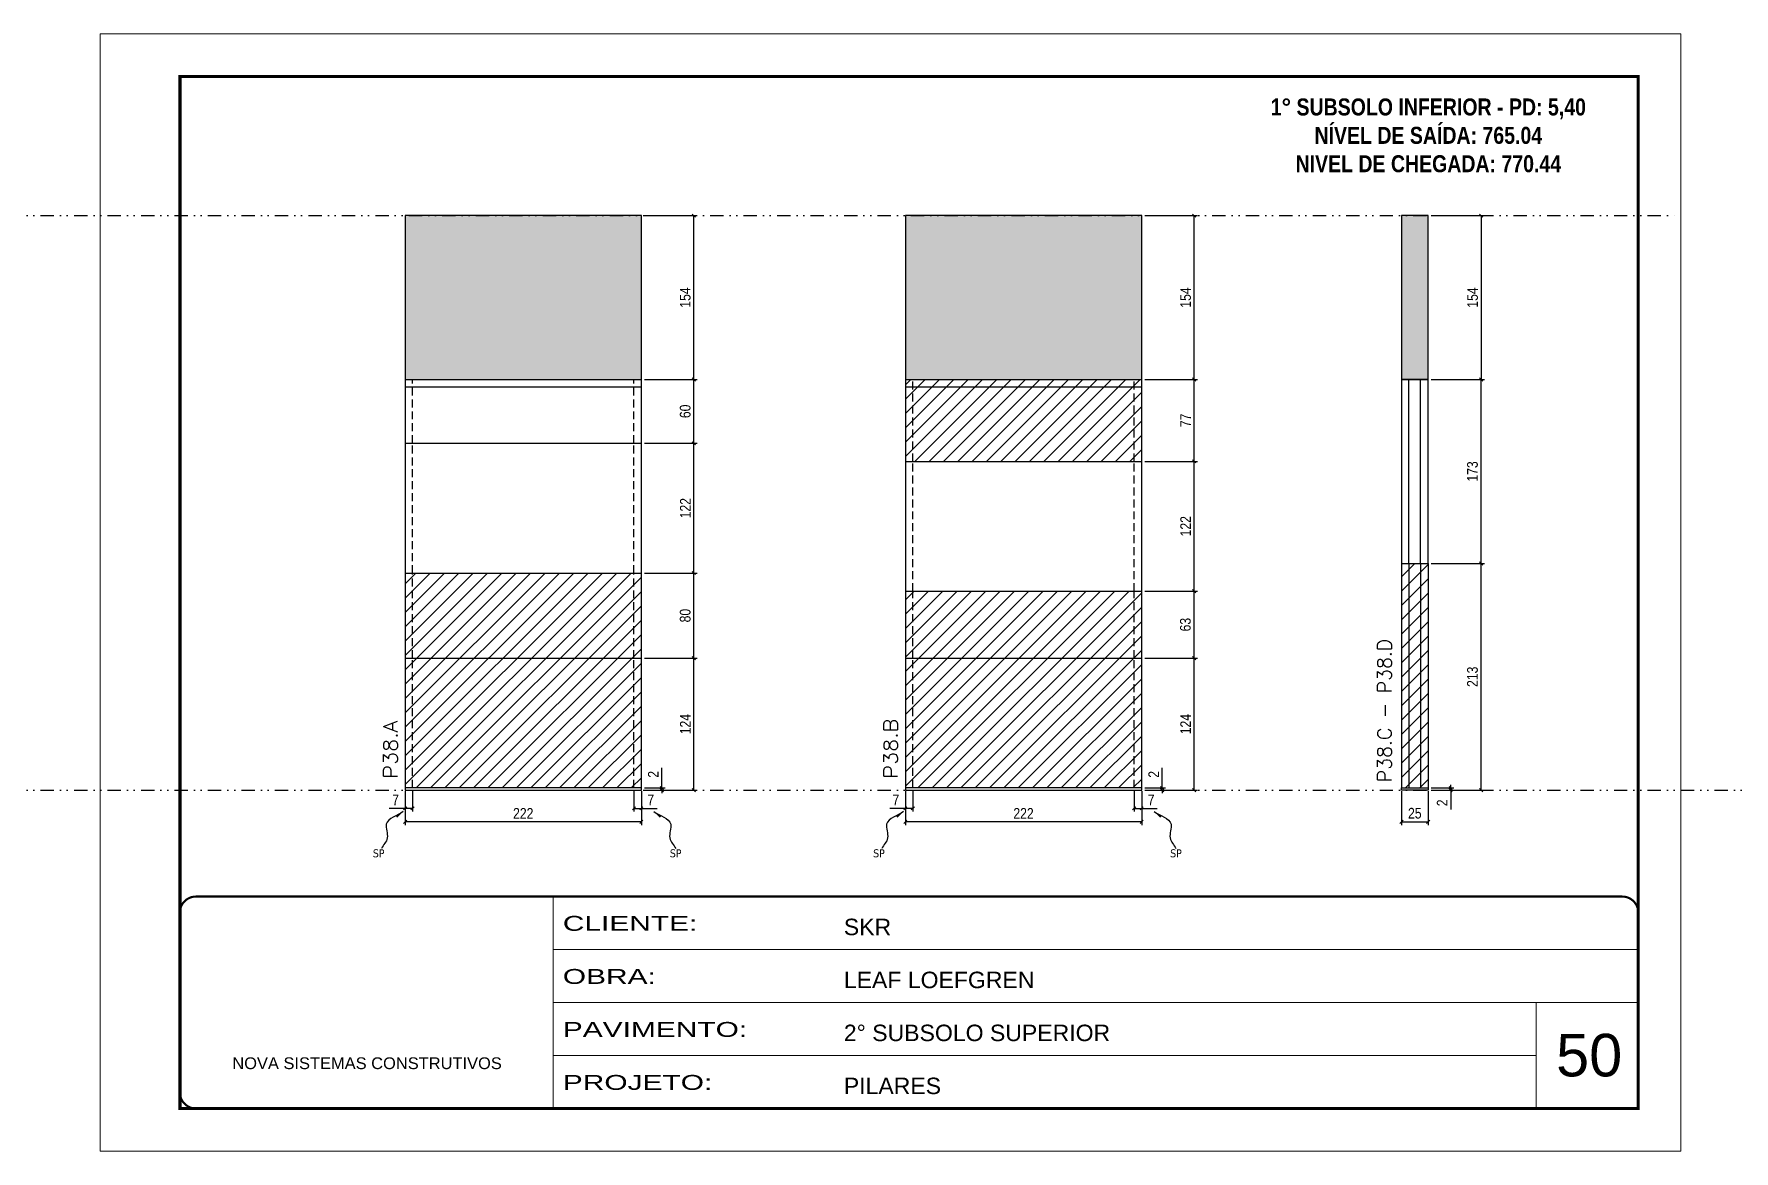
# Model space of a CAD drawing. Extents: x 13741 to 27878, y -21631 to 6985.
# Drawn here: x 15936 to 17533, y -7848 to -6798 of the extents above; entities that cross this region are included whole.
import ezdxf

# ---------------------------------------------------------------- set-up
doc = ezdxf.new("R2010")
doc.units = 0
for name, pattern in [('CONTINUO', [0]), ('DASHED', [0.75, 0.5, -0.25]), ('DIVIDE2', [0.625, 0.25, -0.125, 0, -0.125, 0, -0.125]), ('HIDDEN', [0.375, 0.25, -0.125])]:
    doc.linetypes.add(name, pattern=pattern)
for name, color, linetype, lineweight in [('CARIMBO', 255, 'Continuous', 9), ('Folhas', 255, 'Continuous', 9), ('Hachura', 251, 'Continuous', 9), ('SARRAFO DE PRESSAO', 251, 'DASHED', 9), ('Texto Seção', 7, 'Continuous', 15)]:
    doc.layers.add(name, color=color, linetype=linetype, lineweight=lineweight)
for name, color, linetype in [('COTA', 241, 'Continuous'), ('NOMENCLATURA', 7, 'Continuous'), ('Nível', 160, 'Continuous'), ('Painéis', 200, 'Continuous'), ('SARR_2.2x7', 40, 'Continuous'), ('Sarrafo de Pressão', 42, 'HIDDEN'), ('texto', 7, 'Continuous')]:
    doc.layers.add(name, color=color, linetype=linetype)
doc.styles.add('ARIAL', font='arial.ttf')
doc.styles.add('COTA TECNICA', font='techl___.ttf', dxfattribs={"height": 10})
doc.styles.add('COTA TECNICA-50', font='techl___.ttf', dxfattribs={"height": 10})
doc.styles.add('REGUA-120', font='ROMANS.shx', dxfattribs={"height": 15})
doc.styles.add('ROMANC', font='techb___.ttf', dxfattribs={"height": 2.5})
doc.styles.get("Standard").update_dxf_attribs({"font": 'arial.ttf'})
doc.styles.add('Tecnologia', font='')
doc.styles.get('Tecnologia').set_extended_font_data('Forgotten Futurist')
doc.dimstyles.new('COTA PAINEL-50', dxfattribs={"dimtxt": 10, "dimasz": 3, "dimexe": 3, "dimexo": 3, "dimgap": 3, "dimtad": 1, "dimdec": 1, "dimzin": 12, "dimdsep": 46, "dimtxsty": 'COTA TECNICA-50', "dimblk1": 'OBLIQUE', "dimblk2": 'OBLIQUE', "dimsah": 1, "dimcen": 0.9, "dimclrd": 4, "dimclre": 4, "dimclrt": 240, "dimadec": 1, "dimazin": 3, "dimtfac": 1, "dimtdec": 1, "dimtmove": 0, "dimatfit": 3, "dimfxl": 1, "dimtolj": 1, "dimtzin": 12, "dimarcsym": 0})
doc.dimstyles.new('PAINEL', dxfattribs={"dimtxt": 10, "dimasz": 3, "dimexe": 3, "dimexo": 3, "dimgap": 3, "dimtad": 1, "dimdec": 1, "dimzin": 12, "dimdsep": 46, "dimtxsty": 'COTA TECNICA', "dimblk1": 'OBLIQUE', "dimblk2": 'OBLIQUE', "dimsah": 1, "dimcen": 0.9, "dimclrd": 4, "dimclre": 4, "dimclrt": 240, "dimadec": 1, "dimazin": 3, "dimtfac": 1, "dimtdec": 1, "dimtmove": 0, "dimatfit": 3, "dimfxl": 1, "dimtolj": 1, "dimtzin": 12, "dimarcsym": 0})
doc.dimstyles.get("Standard").update_dxf_attribs({"dimtxt": 0.18, "dimasz": 0.18, "dimexe": 0.18, "dimexo": 0.0625, "dimgap": 0.09, "dimtad": 0, "dimtih": 1, "dimtoh": 1, "dimdec": 4, "dimzin": 0, "dimdsep": 46, "dimtxsty": 'Standard', "dimcen": 0.09, "dimadec": 0, "dimazin": 0, "dimtfac": 1, "dimtdec": 4, "dimtofl": 0, "dimtmove": 0, "dimatfit": 3, "dimfxl": 1, "dimtolj": 1, "dimtzin": 0, "dimarcsym": 0})

# ---------------------------------------------------------------- blocks, each defined once
blk = doc.blocks.new('9999999999')
at = {"color": 30, "linetype": 'CONTINUO'}
for p, q in [((98564.6, 34230.2), (98564.6, 34429.4)), ((98564.6, 34379.6), (99584, 34379.6)), ((98564.6, 34329.8), (99488, 34329.8)), ((99584, 34329.8), (99488, 34329.8)), ((99488, 34329.8), (99488, 34230.2)), ((98564.6, 34280), (99488, 34280))]:
    blk.add_line(p, q, dxfattribs=at)
at = {"color": 30, "linetype": 'CONTINUO', "const_width": 2}
blk.add_lwpolyline([(99584, 34230.2), (99584, 34414.4, 0.414214), (99569, 34429.4), (98229, 34429.4, 0.414214), (98214, 34414.4), (98214, 34245.2, 0.414214), (98229, 34230.2), (99584, 34230.2)], format="xyb", dxfattribs=at)
at = {"layer": 'Folhas'}
blk.add_lwpolyline([(98139, 34190.2), (99624, 34190.2), (99624, 35240.2), (98139, 35240.2)], close=True, dxfattribs=at)
at = {"layer": 'Folhas', "color": 30, "const_width": 3}
blk.add_lwpolyline([(98214, 34230.2), (99584, 34230.2), (99584, 35200.2), (98214, 35200.2)], close=True, dxfattribs=at)
at = {"color": 7, "linetype": 'Continuous', "ltscale": 5, "style": 'ARIAL'}
for s, height, p in [('SKR', 15.48, (98837.7, 34393.1)), ('LEAF LOEFGREN', 15.483, (98837.7, 34343.3)), ('2° SUBSOLO SUPERIOR', 15.483, (98837.7, 34293.5)), ('NOVA SISTEMAS CONSTRUTIVOS', 11.059, (98263.2, 34267.2)), ('PILARES', 15.48, (98837.7, 34243.7))]:
    blk.add_text(s, height=height, dxfattribs=at).set_placement(p)
at = {"layer": 'Folhas', "color": 7, "style": 'Tecnologia', "width": 1.5}
for s, p in [('CLIENTE:', (98573.7, 34397.2)), ('OBRA:', (98573.7, 34347.3)), ('PAVIMENTO:', (98573.7, 34297.5)), ('PROJETO:', (98573.7, 34247.7))]:
    blk.add_text(s, height=14, dxfattribs=at).set_placement(p)
blk = doc.blocks.new('_Oblique')
at = {"color": 0, "linetype": 'ByBlock', "lineweight": -2}
blk.add_line((-0.5, -0.5), (0.5, 0.5), dxfattribs=at)
blk = doc.blocks.new('*D2056')
at = {"layer": 'COTA', "color": 4, "lineweight": -2, "transparency": 16777216}
for p, q in [((16285, -7509.9), (16285, -7541.8)), ((16507, -7509.9), (16507, -7541.8)), ((16507, -7538.8), (16285, -7538.8))]:
    blk.add_line(p, q, dxfattribs=at)
at = {"layer": 'Defpoints', "color": 0, "transparency": 16777216}
for p in [(16285, -7506.9), (16507, -7506.9), (16285, -7538.8)]:
    blk.add_point(p, dxfattribs=at)
at = {"layer": 'COTA', "color": 4, "lineweight": -2, "transparency": 16777216, "xscale": 3, "yscale": 3, "zscale": 3, "rotation": 180}
blk.add_blockref('_Oblique', (16285, -7538.8), dxfattribs=at)
at = {"layer": 'COTA', "color": 4, "lineweight": -2, "transparency": 16777216, "xscale": 3, "yscale": 3, "zscale": 3}
blk.add_blockref('_Oblique', (16507, -7538.8), dxfattribs=at)
at = {"layer": 'COTA', "color": 240, "transparency": 16777216, "insert": (16396, -7530.8), "char_height": 10, "attachment_point": 5, "style": 'COTA TECNICA'}
blk.add_mtext('\\A1;222', dxfattribs=at)
blk = doc.blocks.new('*D2057')
at = {"layer": 'COTA', "color": 4, "lineweight": -2, "transparency": 16777216}
for p, q in [((16500, -7509.9), (16500, -7529.1)), ((16507, -7511.9), (16507, -7529.1)), ((16500, -7526.1), (16507, -7526.1)), ((16507, -7526.1), (16521.7, -7526.1))]:
    blk.add_line(p, q, dxfattribs=at)
at = {"layer": 'Defpoints', "color": 0, "transparency": 16777216}
for p in [(16500, -7506.9), (16507, -7508.9), (16507, -7526.1)]:
    blk.add_point(p, dxfattribs=at)
at = {"layer": 'COTA', "color": 4, "lineweight": -2, "transparency": 16777216, "xscale": 3, "yscale": 3, "zscale": 3, "rotation": 180}
blk.add_blockref('_Oblique', (16500, -7526.1), dxfattribs=at)
at = {"layer": 'COTA', "color": 4, "lineweight": -2, "transparency": 16777216, "xscale": 3, "yscale": 3, "zscale": 3}
blk.add_blockref('_Oblique', (16507, -7526.1), dxfattribs=at)
at = {"layer": 'COTA', "color": 240, "transparency": 16777216, "insert": (16515.8, -7518.1), "char_height": 10, "attachment_point": 5, "style": 'COTA TECNICA-50'}
blk.add_mtext('\\A1;7', dxfattribs=at)
blk = doc.blocks.new('*D2058')
at = {"layer": 'COTA', "color": 4, "lineweight": -2, "transparency": 16777216}
for p, q in [((16285, -7511.9), (16285, -7529.1)), ((16292, -7509.9), (16292, -7529.1)), ((16285, -7526.1), (16270.2, -7526.1)), ((16292, -7526.1), (16285, -7526.1))]:
    blk.add_line(p, q, dxfattribs=at)
at = {"layer": 'Defpoints', "color": 0, "transparency": 16777216}
for p in [(16285, -7508.9), (16292, -7506.9), (16285, -7526.1)]:
    blk.add_point(p, dxfattribs=at)
at = {"layer": 'COTA', "color": 4, "lineweight": -2, "transparency": 16777216, "xscale": 3, "yscale": 3, "zscale": 3, "rotation": 180}
blk.add_blockref('_Oblique', (16285, -7526.1), dxfattribs=at)
at = {"layer": 'COTA', "color": 4, "lineweight": -2, "transparency": 16777216, "xscale": 3, "yscale": 3, "zscale": 3}
blk.add_blockref('_Oblique', (16292, -7526.1), dxfattribs=at)
at = {"layer": 'COTA', "color": 240, "transparency": 16777216, "insert": (16276.1, -7518.1), "char_height": 10, "attachment_point": 5, "style": 'COTA TECNICA-50'}
blk.add_mtext('\\A1;7', dxfattribs=at)
blk = doc.blocks.new('*D2059')
at = {"layer": 'COTA', "color": 4, "lineweight": -2, "transparency": 16777216}
for p, q in [((16526.2, -7506.9), (16526.2, -7488.1)), ((16510, -7506.9), (16529.2, -7506.9)), ((16510, -7508.9), (16529.2, -7508.9)), ((16526.2, -7508.9), (16526.2, -7506.9)), ((16526.2, -7508.9), (16526.2, -7511.9))]:
    blk.add_line(p, q, dxfattribs=at)
at = {"layer": 'Defpoints', "color": 0, "transparency": 16777216}
for p in [(16507, -7506.9), (16507, -7508.9), (16526.2, -7508.9)]:
    blk.add_point(p, dxfattribs=at)
at = {"layer": 'COTA', "color": 4, "lineweight": -2, "transparency": 16777216, "xscale": 3, "yscale": 3, "zscale": 3}
for p, rotation in [((16526.2, -7506.9), 270), ((16526.2, -7508.9), 90)]:
    blk.add_blockref('_Oblique', p, dxfattribs=dict(at, rotation=rotation))
at = {"layer": 'COTA', "color": 240, "transparency": 16777216, "insert": (16518.2, -7494.1), "char_height": 10, "attachment_point": 5, "rotation": 90, "style": 'COTA TECNICA-50'}
blk.add_mtext('\\A1;2', dxfattribs=at)
blk = doc.blocks.new('*D2065')
at = {"layer": 'COTA', "color": 4, "linetype": 'ByBlock', "lineweight": -2, "transparency": 16777216}
for p, q in [((16510, -7384.9), (16559.3, -7384.9)), ((16556.3, -7508.9), (16556.3, -7384.9)), ((16510, -7508.9), (16559.3, -7508.9))]:
    blk.add_line(p, q, dxfattribs=at)
at = {"layer": 'Defpoints', "color": 0, "linetype": 'ByBlock', "transparency": 16777216}
for p in [(16507, -7384.9), (16556.3, -7384.9), (16507, -7508.9)]:
    blk.add_point(p, dxfattribs=at)
at = {"layer": 'COTA', "color": 4, "linetype": 'ByBlock', "lineweight": -2, "transparency": 16777216, "xscale": 3, "yscale": 3, "zscale": 3}
for p, rotation in [((16556.3, -7384.9), 90), ((16556.3, -7508.9), 270)]:
    blk.add_blockref('_Oblique', p, dxfattribs=dict(at, rotation=rotation))
at = {"layer": 'COTA', "color": 240, "linetype": 'ByBlock', "transparency": 16777216, "insert": (16548.3, -7446.9), "char_height": 10, "attachment_point": 5, "rotation": 90, "style": 'COTA TECNICA'}
blk.add_mtext('\\A1;124', dxfattribs=at)
blk = doc.blocks.new('*D2066')
at = {"layer": 'COTA', "color": 4, "linetype": 'ByBlock', "lineweight": -2, "transparency": 16777216}
for p, q in [((16510, -7384.9), (16559.3, -7384.9)), ((16556.3, -7508.9), (16556.3, -7384.9)), ((16510, -7508.9), (16559.3, -7508.9))]:
    blk.add_line(p, q, dxfattribs=at)
at = {"layer": 'Defpoints', "color": 0, "linetype": 'ByBlock', "transparency": 16777216}
for p in [(16507, -7384.9), (16556.3, -7384.9), (16507, -7508.9)]:
    blk.add_point(p, dxfattribs=at)
at = {"layer": 'COTA', "color": 4, "linetype": 'ByBlock', "lineweight": -2, "transparency": 16777216, "xscale": 3, "yscale": 3, "zscale": 3}
for p, rotation in [((16556.3, -7384.9), 90), ((16556.3, -7508.9), 270)]:
    blk.add_blockref('_Oblique', p, dxfattribs=dict(at, rotation=rotation))
at = {"layer": 'COTA', "color": 240, "linetype": 'ByBlock', "transparency": 16777216, "insert": (16548.3, -7446.9), "char_height": 10, "attachment_point": 5, "rotation": 90, "style": 'COTA TECNICA'}
blk.add_mtext('\\A1;124', dxfattribs=at)
blk = doc.blocks.new('*D2060')
at = {"layer": 'COTA', "color": 4, "lineweight": -2, "transparency": 16777216}
for p, q in [((16755, -7509.9), (16755, -7541.8)), ((16977, -7509.9), (16977, -7541.8)), ((16977, -7538.8), (16755, -7538.8))]:
    blk.add_line(p, q, dxfattribs=at)
at = {"layer": 'Defpoints', "color": 0, "transparency": 16777216}
for p in [(16755, -7506.9), (16977, -7506.9), (16755, -7538.8)]:
    blk.add_point(p, dxfattribs=at)
at = {"layer": 'COTA', "color": 4, "lineweight": -2, "transparency": 16777216, "xscale": 3, "yscale": 3, "zscale": 3, "rotation": 180}
blk.add_blockref('_Oblique', (16755, -7538.8), dxfattribs=at)
at = {"layer": 'COTA', "color": 4, "lineweight": -2, "transparency": 16777216, "xscale": 3, "yscale": 3, "zscale": 3}
blk.add_blockref('_Oblique', (16977, -7538.8), dxfattribs=at)
at = {"layer": 'COTA', "color": 240, "transparency": 16777216, "insert": (16866, -7530.8), "char_height": 10, "attachment_point": 5, "style": 'COTA TECNICA'}
blk.add_mtext('\\A1;222', dxfattribs=at)
blk = doc.blocks.new('*D2061')
at = {"layer": 'COTA', "color": 4, "lineweight": -2, "transparency": 16777216}
for p, q in [((16970, -7509.9), (16970, -7529.1)), ((16977, -7511.9), (16977, -7529.1)), ((16970, -7526.1), (16977, -7526.1)), ((16977, -7526.1), (16991.7, -7526.1))]:
    blk.add_line(p, q, dxfattribs=at)
at = {"layer": 'Defpoints', "color": 0, "transparency": 16777216}
for p in [(16970, -7506.9), (16977, -7508.9), (16977, -7526.1)]:
    blk.add_point(p, dxfattribs=at)
at = {"layer": 'COTA', "color": 4, "lineweight": -2, "transparency": 16777216, "xscale": 3, "yscale": 3, "zscale": 3, "rotation": 180}
blk.add_blockref('_Oblique', (16970, -7526.1), dxfattribs=at)
at = {"layer": 'COTA', "color": 4, "lineweight": -2, "transparency": 16777216, "xscale": 3, "yscale": 3, "zscale": 3}
blk.add_blockref('_Oblique', (16977, -7526.1), dxfattribs=at)
at = {"layer": 'COTA', "color": 240, "transparency": 16777216, "insert": (16985.9, -7518.1), "char_height": 10, "attachment_point": 5, "style": 'COTA TECNICA-50'}
blk.add_mtext('\\A1;7', dxfattribs=at)
blk = doc.blocks.new('*D2062')
at = {"layer": 'COTA', "color": 4, "lineweight": -2, "transparency": 16777216}
for p, q in [((16755, -7511.9), (16755, -7529.1)), ((16762, -7509.9), (16762, -7529.1)), ((16755, -7526.1), (16740.3, -7526.1)), ((16762, -7526.1), (16755, -7526.1))]:
    blk.add_line(p, q, dxfattribs=at)
at = {"layer": 'Defpoints', "color": 0, "transparency": 16777216}
for p in [(16755, -7508.9), (16762, -7506.9), (16755, -7526.1)]:
    blk.add_point(p, dxfattribs=at)
at = {"layer": 'COTA', "color": 4, "lineweight": -2, "transparency": 16777216, "xscale": 3, "yscale": 3, "zscale": 3, "rotation": 180}
blk.add_blockref('_Oblique', (16755, -7526.1), dxfattribs=at)
at = {"layer": 'COTA', "color": 4, "lineweight": -2, "transparency": 16777216, "xscale": 3, "yscale": 3, "zscale": 3}
blk.add_blockref('_Oblique', (16762, -7526.1), dxfattribs=at)
at = {"layer": 'COTA', "color": 240, "transparency": 16777216, "insert": (16746.1, -7518.1), "char_height": 10, "attachment_point": 5, "style": 'COTA TECNICA-50'}
blk.add_mtext('\\A1;7', dxfattribs=at)
blk = doc.blocks.new('*D2063')
at = {"layer": 'COTA', "color": 4, "lineweight": -2, "transparency": 16777216}
for p, q in [((16996.3, -7506.9), (16996.3, -7488.1)), ((16980, -7506.9), (16999.3, -7506.9)), ((16980, -7508.9), (16999.3, -7508.9)), ((16996.3, -7508.9), (16996.3, -7506.9)), ((16996.3, -7508.9), (16996.3, -7511.9))]:
    blk.add_line(p, q, dxfattribs=at)
at = {"layer": 'Defpoints', "color": 0, "transparency": 16777216}
for p in [(16977, -7506.9), (16977, -7508.9), (16996.3, -7508.9)]:
    blk.add_point(p, dxfattribs=at)
at = {"layer": 'COTA', "color": 4, "lineweight": -2, "transparency": 16777216, "xscale": 3, "yscale": 3, "zscale": 3}
for p, rotation in [((16996.3, -7506.9), 270), ((16996.3, -7508.9), 90)]:
    blk.add_blockref('_Oblique', p, dxfattribs=dict(at, rotation=rotation))
at = {"layer": 'COTA', "color": 240, "transparency": 16777216, "insert": (16988.3, -7494.1), "char_height": 10, "attachment_point": 5, "rotation": 90, "style": 'COTA TECNICA-50'}
blk.add_mtext('\\A1;2', dxfattribs=at)
blk = doc.blocks.new('*D2067')
at = {"layer": 'COTA', "color": 4, "linetype": 'ByBlock', "lineweight": -2, "transparency": 16777216}
for p, q in [((16980, -7384.9), (17029.4, -7384.9)), ((17026.4, -7508.9), (17026.4, -7384.9)), ((16980, -7508.9), (17029.4, -7508.9))]:
    blk.add_line(p, q, dxfattribs=at)
at = {"layer": 'Defpoints', "color": 0, "linetype": 'ByBlock', "transparency": 16777216}
for p in [(16977, -7384.9), (17026.4, -7384.9), (16977, -7508.9)]:
    blk.add_point(p, dxfattribs=at)
at = {"layer": 'COTA', "color": 4, "linetype": 'ByBlock', "lineweight": -2, "transparency": 16777216, "xscale": 3, "yscale": 3, "zscale": 3}
for p, rotation in [((17026.4, -7384.9), 90), ((17026.4, -7508.9), 270)]:
    blk.add_blockref('_Oblique', p, dxfattribs=dict(at, rotation=rotation))
at = {"layer": 'COTA', "color": 240, "linetype": 'ByBlock', "transparency": 16777216, "insert": (17018.3, -7446.9), "char_height": 10, "attachment_point": 5, "rotation": 90, "style": 'COTA TECNICA'}
blk.add_mtext('\\A1;124', dxfattribs=at)
blk = doc.blocks.new('*D2068')
at = {"layer": 'COTA', "color": 4, "linetype": 'ByBlock', "lineweight": -2, "transparency": 16777216}
for p, q in [((16980, -7384.9), (17029.4, -7384.9)), ((17026.4, -7508.9), (17026.4, -7384.9)), ((16980, -7508.9), (17029.4, -7508.9))]:
    blk.add_line(p, q, dxfattribs=at)
at = {"layer": 'Defpoints', "color": 0, "linetype": 'ByBlock', "transparency": 16777216}
for p in [(16977, -7384.9), (17026.4, -7384.9), (16977, -7508.9)]:
    blk.add_point(p, dxfattribs=at)
at = {"layer": 'COTA', "color": 4, "linetype": 'ByBlock', "lineweight": -2, "transparency": 16777216, "xscale": 3, "yscale": 3, "zscale": 3}
for p, rotation in [((17026.4, -7384.9), 90), ((17026.4, -7508.9), 270)]:
    blk.add_blockref('_Oblique', p, dxfattribs=dict(at, rotation=rotation))
at = {"layer": 'COTA', "color": 240, "linetype": 'ByBlock', "transparency": 16777216, "insert": (17018.3, -7446.9), "char_height": 10, "attachment_point": 5, "rotation": 90, "style": 'COTA TECNICA'}
blk.add_mtext('\\A1;124', dxfattribs=at)
blk = doc.blocks.new('*D2069')
at = {"layer": 'COTA', "color": 4, "lineweight": -2, "transparency": 16777216}
for p, q in [((16510, -7304.9), (16559.3, -7304.9)), ((16556.3, -7384.9), (16556.3, -7304.9)), ((16510, -7384.9), (16559.3, -7384.9))]:
    blk.add_line(p, q, dxfattribs=at)
at = {"layer": 'Defpoints', "color": 0, "transparency": 16777216}
for p in [(16507, -7304.9), (16556.3, -7304.9), (16507, -7384.9)]:
    blk.add_point(p, dxfattribs=at)
at = {"layer": 'COTA', "color": 4, "lineweight": -2, "transparency": 16777216, "xscale": 3, "yscale": 3, "zscale": 3}
for p, rotation in [((16556.3, -7304.9), 90), ((16556.3, -7384.9), 270)]:
    blk.add_blockref('_Oblique', p, dxfattribs=dict(at, rotation=rotation))
at = {"layer": 'COTA', "color": 240, "transparency": 16777216, "insert": (16548.2, -7344.9), "char_height": 10, "attachment_point": 5, "rotation": 90, "style": 'COTA TECNICA'}
blk.add_mtext('\\A1;80', dxfattribs=at)
blk = doc.blocks.new('*D2053')
at = {"layer": 'COTA', "color": 4, "lineweight": -2, "transparency": 16777216}
for p, q in [((17221.1, -7509.9), (17221.1, -7541.8)), ((17246.1, -7509.9), (17246.1, -7541.8)), ((17221.1, -7538.8), (17246.1, -7538.8))]:
    blk.add_line(p, q, dxfattribs=at)
at = {"layer": 'Defpoints', "color": 0, "transparency": 16777216}
for p in [(17221.1, -7506.9), (17246.1, -7506.9), (17246.1, -7538.8)]:
    blk.add_point(p, dxfattribs=at)
at = {"layer": 'COTA', "color": 4, "lineweight": -2, "transparency": 16777216, "xscale": 3, "yscale": 3, "zscale": 3, "rotation": 180}
blk.add_blockref('_Oblique', (17221.1, -7538.8), dxfattribs=at)
at = {"layer": 'COTA', "color": 4, "lineweight": -2, "transparency": 16777216, "xscale": 3, "yscale": 3, "zscale": 3}
blk.add_blockref('_Oblique', (17246.1, -7538.8), dxfattribs=at)
at = {"layer": 'COTA', "color": 240, "transparency": 16777216, "insert": (17233.6, -7530.7), "char_height": 10, "attachment_point": 5, "style": 'COTA TECNICA'}
blk.add_mtext('\\A1;25', dxfattribs=at)
blk = doc.blocks.new('*D2054')
at = {"layer": 'COTA', "color": 4, "lineweight": -2, "transparency": 16777216}
for p, q in [((17267.3, -7506.9), (17267.3, -7503.9)), ((17249.1, -7506.9), (17270.3, -7506.9)), ((17249.1, -7508.9), (17270.3, -7508.9)), ((17267.3, -7506.9), (17267.3, -7508.9)), ((17267.3, -7508.9), (17267.3, -7527))]:
    blk.add_line(p, q, dxfattribs=at)
at = {"layer": 'Defpoints', "color": 0, "transparency": 16777216}
for p in [(17246.1, -7506.9), (17246.1, -7508.9), (17267.3, -7506.9)]:
    blk.add_point(p, dxfattribs=at)
at = {"layer": 'COTA', "color": 4, "lineweight": -2, "transparency": 16777216, "xscale": 3, "yscale": 3, "zscale": 3}
for p, rotation in [((17267.3, -7506.9), 270), ((17267.3, -7508.9), 90)]:
    blk.add_blockref('_Oblique', p, dxfattribs=dict(at, rotation=rotation))
at = {"layer": 'COTA', "color": 240, "transparency": 16777216, "insert": (17259.3, -7520.9), "char_height": 10, "attachment_point": 5, "rotation": 90, "style": 'COTA TECNICA-50'}
blk.add_mtext('\\A1;2', dxfattribs=at)
blk = doc.blocks.new('*D2064')
at = {"layer": 'COTA', "color": 4, "linetype": 'ByBlock', "lineweight": -2, "transparency": 16777216}
for p, q in [((17249.1, -6968.9), (17299, -6968.9)), ((17296, -6968.9), (17296, -7122.9)), ((17249.1, -7122.9), (17299, -7122.9))]:
    blk.add_line(p, q, dxfattribs=at)
at = {"layer": 'Defpoints', "color": 0, "linetype": 'ByBlock', "transparency": 16777216}
for p in [(17246.1, -6968.9), (17246.1, -7122.9), (17296, -7122.9)]:
    blk.add_point(p, dxfattribs=at)
at = {"layer": 'COTA', "color": 4, "linetype": 'ByBlock', "lineweight": -2, "transparency": 16777216, "xscale": 3, "yscale": 3, "zscale": 3}
for p, rotation in [((17296, -6968.9), 90), ((17296, -7122.9), 270)]:
    blk.add_blockref('_Oblique', p, dxfattribs=dict(at, rotation=rotation))
at = {"layer": 'COTA', "color": 240, "linetype": 'ByBlock', "transparency": 16777216, "insert": (17287.9, -7045.9), "char_height": 10, "attachment_point": 5, "rotation": 90, "style": 'COTA TECNICA'}
blk.add_mtext('\\A1;154', dxfattribs=at)
blk = doc.blocks.new('*D2055')
at = {"layer": 'COTA', "color": 4, "lineweight": -2, "transparency": 16777216}
for p, q in [((17249.1, -7295.9), (17299, -7295.9)), ((17296, -7508.9), (17296, -7295.9)), ((17249.1, -7508.9), (17299, -7508.9))]:
    blk.add_line(p, q, dxfattribs=at)
at = {"layer": 'Defpoints', "color": 0, "transparency": 16777216}
for p in [(17246.1, -7295.9), (17296, -7295.9), (17246.1, -7508.9)]:
    blk.add_point(p, dxfattribs=at)
at = {"layer": 'COTA', "color": 4, "lineweight": -2, "transparency": 16777216, "xscale": 3, "yscale": 3, "zscale": 3}
for p, rotation in [((17296, -7295.9), 90), ((17296, -7508.9), 270)]:
    blk.add_blockref('_Oblique', p, dxfattribs=dict(at, rotation=rotation))
at = {"layer": 'COTA', "color": 240, "transparency": 16777216, "insert": (17287.8, -7402.4), "char_height": 10, "attachment_point": 5, "rotation": 90, "style": 'COTA TECNICA-50'}
blk.add_mtext('\\A1;213', dxfattribs=at)
blk = doc.blocks.new('*D2070')
at = {"layer": 'COTA', "color": 4, "lineweight": -2, "transparency": 16777216}
for p, q in [((16510, -7182.9), (16559.3, -7182.9)), ((16556.3, -7304.9), (16556.3, -7182.9)), ((16510, -7304.9), (16559.3, -7304.9))]:
    blk.add_line(p, q, dxfattribs=at)
at = {"layer": 'Defpoints', "color": 0, "transparency": 16777216}
for p in [(16507, -7182.9), (16556.3, -7182.9), (16507, -7304.9)]:
    blk.add_point(p, dxfattribs=at)
at = {"layer": 'COTA', "color": 4, "lineweight": -2, "transparency": 16777216, "xscale": 3, "yscale": 3, "zscale": 3}
for p, rotation in [((16556.3, -7182.9), 90), ((16556.3, -7304.9), 270)]:
    blk.add_blockref('_Oblique', p, dxfattribs=dict(at, rotation=rotation))
at = {"layer": 'COTA', "color": 240, "transparency": 16777216, "insert": (16548.3, -7243.9), "char_height": 10, "attachment_point": 5, "rotation": 90, "style": 'COTA TECNICA'}
blk.add_mtext('\\A1;122', dxfattribs=at)
blk = doc.blocks.new('*D2071')
at = {"layer": 'COTA', "color": 4, "lineweight": -2, "transparency": 16777216}
for p, q in [((16510, -7122.9), (16559.3, -7122.9)), ((16556.3, -7182.9), (16556.3, -7122.9)), ((16510, -7182.9), (16559.3, -7182.9))]:
    blk.add_line(p, q, dxfattribs=at)
at = {"layer": 'Defpoints', "color": 0, "transparency": 16777216}
for p in [(16507, -7122.9), (16556.3, -7122.9), (16507, -7182.9)]:
    blk.add_point(p, dxfattribs=at)
at = {"layer": 'COTA', "color": 4, "lineweight": -2, "transparency": 16777216, "xscale": 3, "yscale": 3, "zscale": 3}
for p, rotation in [((16556.3, -7122.9), 90), ((16556.3, -7182.9), 270)]:
    blk.add_blockref('_Oblique', p, dxfattribs=dict(at, rotation=rotation))
at = {"layer": 'COTA', "color": 240, "transparency": 16777216, "insert": (16548.2, -7152.9), "char_height": 10, "attachment_point": 5, "rotation": 90, "style": 'COTA TECNICA'}
blk.add_mtext('\\A1;60', dxfattribs=at)
blk = doc.blocks.new('*D2072')
at = {"layer": 'COTA', "color": 4, "lineweight": -2, "transparency": 16777216}
for p, q in [((16510, -6968.9), (16559.3, -6968.9)), ((16556.3, -7122.9), (16556.3, -6968.9)), ((16510, -7122.9), (16559.3, -7122.9))]:
    blk.add_line(p, q, dxfattribs=at)
at = {"layer": 'Defpoints', "color": 0, "transparency": 16777216}
for p in [(16507, -6968.9), (16556.3, -6968.9), (16507, -7122.9)]:
    blk.add_point(p, dxfattribs=at)
at = {"layer": 'COTA', "color": 4, "lineweight": -2, "transparency": 16777216, "xscale": 3, "yscale": 3, "zscale": 3}
for p, rotation in [((16556.3, -6968.9), 90), ((16556.3, -7122.9), 270)]:
    blk.add_blockref('_Oblique', p, dxfattribs=dict(at, rotation=rotation))
at = {"layer": 'COTA', "color": 240, "transparency": 16777216, "insert": (16548.2, -7045.9), "char_height": 10, "attachment_point": 5, "rotation": 90, "style": 'COTA TECNICA'}
blk.add_mtext('\\A1;154', dxfattribs=at)
blk = doc.blocks.new('*D2073')
at = {"layer": 'COTA', "color": 4, "lineweight": -2, "transparency": 16777216}
for p, q in [((16980, -7321.9), (17029.4, -7321.9)), ((17026.4, -7384.9), (17026.4, -7321.9)), ((16980, -7384.9), (17029.4, -7384.9))]:
    blk.add_line(p, q, dxfattribs=at)
at = {"layer": 'Defpoints', "color": 0, "transparency": 16777216}
for p in [(16977, -7321.9), (17026.4, -7321.9), (16977, -7384.9)]:
    blk.add_point(p, dxfattribs=at)
at = {"layer": 'COTA', "color": 4, "lineweight": -2, "transparency": 16777216, "xscale": 3, "yscale": 3, "zscale": 3}
for p, rotation in [((17026.4, -7321.9), 90), ((17026.4, -7384.9), 270)]:
    blk.add_blockref('_Oblique', p, dxfattribs=dict(at, rotation=rotation))
at = {"layer": 'COTA', "color": 240, "transparency": 16777216, "insert": (17018.1, -7353.4), "char_height": 10, "attachment_point": 5, "rotation": 90, "style": 'COTA TECNICA'}
blk.add_mtext('\\A1;63', dxfattribs=at)
blk = doc.blocks.new('*D2074')
at = {"layer": 'COTA', "color": 4, "lineweight": -2, "transparency": 16777216}
for p, q in [((16980, -7199.9), (17029.4, -7199.9)), ((17026.4, -7321.9), (17026.4, -7199.9)), ((16980, -7321.9), (17029.4, -7321.9))]:
    blk.add_line(p, q, dxfattribs=at)
at = {"layer": 'Defpoints', "color": 0, "transparency": 16777216}
for p in [(16977, -7199.9), (17026.4, -7199.9), (16977, -7321.9)]:
    blk.add_point(p, dxfattribs=at)
at = {"layer": 'COTA', "color": 4, "lineweight": -2, "transparency": 16777216, "xscale": 3, "yscale": 3, "zscale": 3}
for p, rotation in [((17026.4, -7199.9), 90), ((17026.4, -7321.9), 270)]:
    blk.add_blockref('_Oblique', p, dxfattribs=dict(at, rotation=rotation))
at = {"layer": 'COTA', "color": 240, "transparency": 16777216, "insert": (17018.3, -7260.9), "char_height": 10, "attachment_point": 5, "rotation": 90, "style": 'COTA TECNICA'}
blk.add_mtext('\\A1;122', dxfattribs=at)
blk = doc.blocks.new('*D2075')
at = {"layer": 'COTA', "color": 4, "lineweight": -2, "transparency": 16777216}
for p, q in [((16980, -7122.9), (17029.4, -7122.9)), ((17026.4, -7199.9), (17026.4, -7122.9)), ((16980, -7199.9), (17029.4, -7199.9))]:
    blk.add_line(p, q, dxfattribs=at)
at = {"layer": 'Defpoints', "color": 0, "transparency": 16777216}
for p in [(16977, -7122.9), (17026.4, -7122.9), (16977, -7199.9)]:
    blk.add_point(p, dxfattribs=at)
at = {"layer": 'COTA', "color": 4, "lineweight": -2, "transparency": 16777216, "xscale": 3, "yscale": 3, "zscale": 3}
for p, rotation in [((17026.4, -7122.9), 90), ((17026.4, -7199.9), 270)]:
    blk.add_blockref('_Oblique', p, dxfattribs=dict(at, rotation=rotation))
at = {"layer": 'COTA', "color": 240, "transparency": 16777216, "insert": (17018.3, -7161.4), "char_height": 10, "attachment_point": 5, "rotation": 90, "style": 'COTA TECNICA'}
blk.add_mtext('\\A1;77', dxfattribs=at)
blk = doc.blocks.new('*D2076')
at = {"layer": 'COTA', "color": 4, "lineweight": -2, "transparency": 16777216}
for p, q in [((16980, -6968.9), (17029.4, -6968.9)), ((17026.4, -7122.9), (17026.4, -6968.9)), ((16980, -7122.9), (17029.4, -7122.9))]:
    blk.add_line(p, q, dxfattribs=at)
at = {"layer": 'Defpoints', "color": 0, "transparency": 16777216}
for p in [(16977, -6968.9), (17026.4, -6968.9), (16977, -7122.9)]:
    blk.add_point(p, dxfattribs=at)
at = {"layer": 'COTA', "color": 4, "lineweight": -2, "transparency": 16777216, "xscale": 3, "yscale": 3, "zscale": 3}
for p, rotation in [((17026.4, -6968.9), 90), ((17026.4, -7122.9), 270)]:
    blk.add_blockref('_Oblique', p, dxfattribs=dict(at, rotation=rotation))
at = {"layer": 'COTA', "color": 240, "transparency": 16777216, "insert": (17018.3, -7045.9), "char_height": 10, "attachment_point": 5, "rotation": 90, "style": 'COTA TECNICA'}
blk.add_mtext('\\A1;154', dxfattribs=at)
blk = doc.blocks.new('*D2077')
at = {"layer": 'COTA', "color": 4, "lineweight": -2, "transparency": 16777216}
for p, q in [((17249.1, -7122.9), (17299, -7122.9)), ((17296, -7295.9), (17296, -7122.9)), ((17249.1, -7295.9), (17299, -7295.9))]:
    blk.add_line(p, q, dxfattribs=at)
at = {"layer": 'Defpoints', "color": 0, "transparency": 16777216}
for p in [(17246.1, -7122.9), (17296, -7122.9), (17246.1, -7295.9)]:
    blk.add_point(p, dxfattribs=at)
at = {"layer": 'COTA', "color": 4, "lineweight": -2, "transparency": 16777216, "xscale": 3, "yscale": 3, "zscale": 3}
for p, rotation in [((17296, -7122.9), 90), ((17296, -7295.9), 270)]:
    blk.add_blockref('_Oblique', p, dxfattribs=dict(at, rotation=rotation))
at = {"layer": 'COTA', "color": 240, "transparency": 16777216, "insert": (17287.8, -7209.4), "char_height": 10, "attachment_point": 5, "rotation": 90, "style": 'COTA TECNICA'}
blk.add_mtext('\\A1;173', dxfattribs=at)

msp = doc.modelspace()

# ---------------------------------------------------------------- hatches: boundary and pattern name
at = {"layer": 'COTA'}
h = msp.add_hatch(dxfattribs=at)
h.set_pattern_fill('AR-CONC', color=256, scale=0.03)
h.paths.add_polyline_path([(16284.98, -6968.89), (16284.98, -7122.89), (16506.98, -7122.89), (16506.98, -6968.89)])
h = msp.add_hatch(dxfattribs=at)
h.set_pattern_fill('AR-CONC', color=256, scale=0.03)
h.set_pattern_definition([(50, (470.0248, 0), (5.4655401, -0.4781726), [0.5715, -6.2865]), (355, (470.025, 0), (-1.0573026, 5.7317054), [0.4572, -5.0292175]), (100.451445, (470.48, -0.04), (4.4082374, 5.2535326), [0.4857003, -5.3427073]), (46.1842, (470.025, 1.524), (8.1323712, -1.2612698), [0.85725, -9.42975]), (96.63556, (470.7025, 1.419), (7.122124, 7.4227837), [0.7285507, -8.0140682]), (351.18415, (470.025, 1.524), (7.122124, 7.4227837), [0.685799, -7.543792]), (21, (470.7868, 1.143), (4.5484317, -3.067956), [0.5715, -6.2865]), (326, (470.787, 1.143), (1.8540609, 5.525639), [0.4572, -5.0292]), (71.451445, (471.166, 0.8873), (6.4024926, 2.457683), [0.4857003, -5.3426981]), (37.5, (470.0248, 0), (0.0926581, 2.53665117), [0, -4.96824, 0, -5.1054, 0, -5.04825]), (7.5, (470.0248, 0), (2.00458988, 3.00541724), [0, -2.91084, 0, -4.85394, 0, -1.92405]), (327.5, (468.3255, 0), (4.06771786, -0.17186232), [0, -1.905, 0, -5.9436, 0, -7.8867]), (317.5, (467.5635, 0), (4.44387544, 0.7627947), [0, -2.4765, 0, -3.94716, 0, -5.6007])])
h.paths.add_polyline_path([(16755, -6968.89), (16755, -7122.89), (16977, -7122.89), (16977, -6968.89)])
h = msp.add_hatch(dxfattribs=at)
h.set_pattern_fill('AR-CONC', color=256, scale=0.03)
h.set_pattern_definition([(50, (-1432.1895, -3276.049), (5.4655401, -0.4781726), [0.5715, -6.2865]), (355, (-1432.1895, -3276.049), (-1.0573026, 5.7317054), [0.4572, -5.0292175]), (100.451445, (-1431.734, -3276.089), (4.4082374, 5.2535326), [0.4857003, -5.3427073]), (46.1842, (-1432.1895, -3274.525), (8.1323712, -1.2612698), [0.85725, -9.42975]), (96.635558, (-1431.512, -3274.63), (7.122124, 7.4227837), [0.7285507, -8.0140682]), (351.18415, (-1432.1895, -3274.525), (7.122124, 7.4227837), [0.685799, -7.543792]), (21, (-1431.4275, -3274.906), (4.5484317, -3.0679559), [0.5715, -6.2865]), (326, (-1431.4275, -3274.906), (1.8540609, 5.525639), [0.4572, -5.0292]), (71.451445, (-1431.0485, -3275.162), (6.4024926, 2.457683), [0.4857003, -5.3426981]), (37.5, (-1432.1895, -3276.0492), (0.0926581, 2.53665117), [0, -4.96824, 0, -5.1054, 0, -5.04825]), (7.5, (-1432.1895, -3276.0492), (2.00458988, 3.00541724), [0, -2.91084, 0, -4.85394, 0, -1.92405]), (327.5, (-1433.8888, -3276.0492), (4.06771786, -0.17186232), [0, -1.905, 0, -5.9436, 0, -7.8867]), (317.5, (-1434.6508, -3276.0492), (4.44387544, 0.7627947), [0, -2.4765, 0, -3.94716, 0, -5.6007])])
h.paths.add_polyline_path([(17221.06, -6968.89), (17221.06, -6983.76), (17246.06, -6983.76), (17246.06, -6968.89)])
h.paths.add_polyline_path([(17246.06, -7122.89), (17246.06, -6983.76), (17221.06, -6983.76), (17221.06, -7122.89)])
at = {"layer": 'Hachura', "linetype": 'ByBlock'}
h = msp.add_hatch(dxfattribs=at)
h.set_pattern_fill('ANSI31', color=256, scale=3)
h.paths.add_polyline_path([(16506.98, -7384.89), (16506.98, -7304.89), (16284.98, -7304.89), (16284.98, -7384.89)])
h.paths.add_polyline_path([(16506.98, -7506.89), (16506.98, -7384.89), (16284.98, -7384.89), (16284.98, -7506.89)])
h.paths.add_polyline_path([(16755, -7384.89), (16755, -7506.89), (16977, -7506.89), (16977, -7384.89)])
h.paths.add_polyline_path([(16755, -7321.89), (16755, -7384.89), (16977, -7384.89), (16977, -7321.89)])
h.paths.add_polyline_path([(16755, -7122.89), (16755, -7199.89), (16977, -7199.89), (16977, -7122.89)])
h.paths.add_polyline_path([(17246.06, -7295.89), (17221.06, -7295.89), (17221.06, -7506.89), (17246.06, -7506.89)])

# ---------------------------------------------------------------- linework, layer by layer
at = {"layer": 'COTA'}
for points in [[(16284.98, -7122.89), (16506.98, -7122.89), (16506.98, -6968.89), (16284.98, -6968.89)], [(16755, -7122.89), (16977, -7122.89), (16977, -6968.89), (16755, -6968.89)]]:
    msp.add_lwpolyline(points, close=True, dxfattribs=at)
at = {"layer": 'COTA', "linetype": 'ByBlock'}
msp.add_lwpolyline([(17221.06, -7122.89), (17246.06, -7122.89), (17246.06, -6968.89), (17221.06, -6968.89)], close=True, dxfattribs=at)
at = {"layer": 'Nível', "color": 4, "linetype": 'DIVIDE2', "ltscale": 50}
for p, q in [((13741.09, -6968.89), (17483.47, -6968.89)), ((13741.09, -7508.89), (21531.15, -7508.89))]:
    msp.add_line(p, q, dxfattribs=at)
at = {"layer": 'Painéis'}
for p, q in [((16284.98, -7122.89), (16284.98, -7508.89)), ((16284.98, -7122.89), (16506.98, -7122.89)), ((16506.98, -7508.89), (16506.98, -7122.89)), ((16755, -7122.89), (16755, -7508.89)), ((16755, -7122.89), (16977, -7122.89)), ((16977, -7508.89), (16977, -7122.89)), ((16284.98, -7182.89), (16506.98, -7182.89)), ((16755, -7199.89), (16977, -7199.89)), ((17221.06, -7295.89), (17221.06, -7506.89)), ((17221.06, -7295.89), (17246.06, -7295.89)), ((17246.06, -7295.89), (17246.06, -7506.89)), ((16284.98, -7304.89), (16506.98, -7304.89)), ((16755, -7321.89), (16977, -7321.89)), ((16284.98, -7384.89), (16506.98, -7384.89)), ((16755, -7384.89), (16977, -7384.89)), ((16284.98, -7508.89), (16506.98, -7508.89)), ((16755, -7508.89), (16977, -7508.89)), ((17221.06, -7506.89), (17246.06, -7506.89)), ((17221.06, -7506.89), (17246.06, -7506.89)), ((17221.06, -7508.89), (17221.06, -7506.89)), ((17246.06, -7508.89), (17221.06, -7508.89)), ((17246.06, -7506.89), (17246.06, -7508.89))]:
    msp.add_line(p, q, dxfattribs=at)
for points in [[(17221.06, -7295.89), (17246.06, -7295.89), (17246.06, -7122.89), (17221.06, -7122.89)], [(16506.98, -7506.89), (16284.98, -7506.89), (16284.98, -7508.89), (16506.98, -7508.89)], [(16977, -7506.89), (16755, -7506.89), (16755, -7508.89), (16977, -7508.89)]]:
    msp.add_lwpolyline(points, close=True, dxfattribs=at)
at = {"layer": 'SARR_2.2x7'}
for p, q in [((17228.06, -7295.89), (17228.06, -7122.89)), ((17239.06, -7295.89), (17239.06, -7122.89)), ((16284.98, -7129.89), (16506.98, -7129.89)), ((16755, -7129.89), (16977, -7129.89)), ((17228.06, -7295.89), (17228.06, -7506.89)), ((17239.06, -7295.89), (17239.06, -7506.89))]:
    msp.add_line(p, q, dxfattribs=at)
at = {"layer": 'Sarrafo de Pressão', "ltscale": 30}
for p, q in [((16291.98, -7182.89), (16291.98, -7122.89)), ((16499.98, -7182.89), (16499.98, -7122.89)), ((16762, -7199.89), (16762, -7122.89)), ((16970, -7199.89), (16970, -7122.89)), ((16291.98, -7304.89), (16291.98, -7182.89)), ((16499.98, -7304.89), (16499.98, -7182.89)), ((16762, -7321.89), (16762, -7199.89)), ((16970, -7321.89), (16970, -7199.89)), ((16291.98, -7384.89), (16291.98, -7304.89)), ((16499.98, -7384.89), (16499.98, -7304.89)), ((16762, -7384.89), (16762, -7321.89)), ((16970, -7384.89), (16970, -7321.89)), ((16291.98, -7506.89), (16291.98, -7384.89)), ((16499.98, -7506.89), (16499.98, -7384.89)), ((16762, -7506.89), (16762, -7384.89)), ((16970, -7506.89), (16970, -7384.89))]:
    msp.add_line(p, q, dxfattribs=at)

# ---------------------------------------------------------------- block references
at = {"layer": 'SARRAFO DE PRESSAO', "color": 6, "linetype": 'ByBlock'}
msp.add_blockref('9999999999', (-82140.51, -42038.38), dxfattribs=at)

# ---------------------------------------------------------------- texts
at = {"layer": 'CARIMBO', "style": 'ARIAL'}
msp.add_text('50', height=40, dxfattribs=at).set_placement((17366.33, -7778.03))
at = {"layer": 'NOMENCLATURA', "color": 2, "insert": (17246.31, -6832.11), "char_height": 16, "attachment_point": 2, "style": 'ROMANC'}
msp.add_mtext_dynamic_manual_height_columns('\\P1° SUBSOLO INFERIOR - PD: 5,40\\PNÍVEL DE SAÍDA: 765.04\\PNIVEL DE CHEGADA: 770.44', width=432.3511, gutter_width=1, heights=[0], dxfattribs=at)
at = {"layer": 'texto', "color": 0, "char_height": 7.5, "attachment_point": 5}
for insert in [(16260.2, -7568.38), (16539.22, -7568.38), (16730.22, -7568.38), (17009.25, -7568.38)]:
    msp.add_mtext('{\\fTahoma|b0|i0|c0|p34;\\C4;SP}', dxfattribs=dict(at, insert=insert))
at = {"layer": 'Texto Seção', "style": 'REGUA-120', "width": 1.1}
for s, p in [('P38.A', (16277.73, -7498.13)), ('P38.B', (16747.75, -7498.13))]:
    msp.add_text(s, height=13, rotation=90, dxfattribs=at).set_placement(p)
at = {"layer": 'Texto Seção', "insert": (17211.61, -7501.48), "char_height": 13, "width": 370.6998, "attachment_point": 7, "rotation": 90, "style": 'REGUA-120'}
msp.add_mtext('P38.C - P38.D', dxfattribs=at)

# ---------------------------------------------------------------- dimensions: what is measured, and where the dimension line sits
at = {"layer": 'COTA'}
for base, p1, p2, angle, dimstyle, picture, middle in [((16556.34, -6968.89), (16506.98, -7122.89), (16506.98, -6968.89), 90, 'PAINEL', '*D2072', (16548.23, -7045.89)), ((17026.37, -6968.89), (16977, -7122.89), (16977, -6968.89), 90, 'PAINEL', '*D2076', (17018.26, -7045.89)), ((17296.05, -7122.89), (17246.06, -7295.89), (17246.06, -7122.89), 90, 'PAINEL', '*D2077', (17287.83, -7209.39)), ((16556.34, -7182.89), (16506.98, -7304.89), (16506.98, -7182.89), 90, 'PAINEL', '*D2070', (16548.28, -7243.89)), ((17026.37, -7199.89), (16977, -7321.89), (16977, -7199.89), 90, 'PAINEL', '*D2074', (17018.31, -7260.89)), ((17296.05, -7295.89), (17246.06, -7508.89), (17246.06, -7295.89), 90, 'COTA PAINEL-50', '*D2055', (17287.83, -7402.39)), ((16556.34, -7304.89), (16506.98, -7384.89), (16506.98, -7304.89), 90, 'PAINEL', '*D2069', (16548.22, -7344.89)), ((17026.37, -7321.89), (16977, -7384.89), (16977, -7321.89), 90, 'PAINEL', '*D2073', (17018.15, -7353.39)), ((16284.98, -7526.13), (16291.98, -7506.89), (16284.98, -7508.89), 180, 'COTA PAINEL-50', '*D2058', (16276.11, -7518.06)), ((16755, -7526.13), (16762, -7506.89), (16755, -7508.89), 180, 'COTA PAINEL-50', '*D2062', (16746.14, -7518.06))]:
    dim = msp.add_linear_dim(base=base, p1=p1, p2=p2, angle=angle, dimstyle=dimstyle, dxfattribs=at)
    dim.commit()
    dim.dimension.update_dxf_attribs({"geometry": picture, "text_midpoint": middle})
at = {"layer": 'COTA', "linetype": 'ByBlock'}
dim = msp.add_linear_dim(base=(17296.05, -7122.89), p1=(17246.06, -6968.89), p2=(17246.06, -7122.89), angle=90, dimstyle='PAINEL', dxfattribs=at)
dim.commit()
dim.dimension.update_dxf_attribs({"geometry": '*D2064', "text_midpoint": (17287.94, -7045.89)})
at = {"layer": 'COTA'}
for base, p1, p2, angle, override, picture, middle in [((16556.34, -7122.89), (16506.98, -7182.89), (16506.98, -7122.89), 90, {"dimtmove": 1}, '*D2071', (16548.24, -7152.89)), ((17026.37, -7122.89), (16977, -7199.89), (16977, -7122.89), 90, {"dimtmove": 1}, '*D2075', (17018.3, -7161.39)), ((16284.98, -7538.79), (16506.98, -7506.89), (16284.98, -7506.89), 180, {"dimarcsym": 2}, '*D2056', (16395.98, -7530.79)), ((16755, -7538.79), (16977, -7506.89), (16755, -7506.89), 180, {"dimarcsym": 2}, '*D2060', (16866, -7530.79))]:
    dim = msp.add_linear_dim(base=base, p1=p1, p2=p2, angle=angle, dimstyle='PAINEL', override=override, dxfattribs=at)
    dim.commit()
    dim.dimension.update_dxf_attribs({"geometry": picture, "text_midpoint": middle})
at = {"layer": 'COTA', "linetype": 'ByBlock'}
for p1, p2, picture, middle in [((16506.98, -7508.89), (16506.98, -7384.89), '*D2065', (16548.27, -7446.89)), ((16506.98, -7508.89), (16506.98, -7384.89), '*D2066', (16548.27, -7446.89)), ((16977, -7508.89), (16977, -7384.89), '*D2067', (17018.3, -7446.89)), ((16977, -7508.89), (16977, -7384.89), '*D2068', (17018.3, -7446.89))]:
    dim = msp.add_aligned_dim(p1=p1, p2=p2, distance=-49.37, dimstyle='PAINEL', dxfattribs=at)
    dim.commit()
    dim.dimension.update_dxf_attribs({"geometry": picture, "text_midpoint": middle})
at = {"layer": 'COTA'}
for base, p1, p2, picture, middle in [((16526.23, -7508.89), (16506.98, -7506.89), (16506.98, -7508.89), '*D2059', (16526.23, -7494.14)), ((16996.26, -7508.89), (16977, -7506.89), (16977, -7508.89), '*D2063', (16996.26, -7494.14)), ((17267.25, -7506.89), (17246.06, -7508.89), (17246.06, -7506.89), '*D2054', (17267.25, -7520.95))]:
    dim = msp.add_linear_dim(base=base, p1=p1, p2=p2, angle=90, dimstyle='COTA PAINEL-50', dxfattribs=at)
    dim.commit()
    dim.dimension.update_dxf_attribs({"geometry": picture, "text_midpoint": middle, "dimtype": 160})
for base, p1, p2, picture, middle in [((16506.98, -7526.13), (16499.98, -7506.89), (16506.98, -7508.89), '*D2057', (16515.84, -7518.06)), ((16977, -7526.13), (16970, -7506.89), (16977, -7508.89), '*D2061', (16985.87, -7518.06))]:
    dim = msp.add_linear_dim(base=base, p1=p1, p2=p2, dimstyle='COTA PAINEL-50', dxfattribs=at)
    dim.commit()
    dim.dimension.update_dxf_attribs({"geometry": picture, "text_midpoint": middle})
dim = msp.add_linear_dim(base=(17246.06, -7538.79), p1=(17221.06, -7506.89), p2=(17246.06, -7506.89), dimstyle='PAINEL', override={"dimarcsym": 2}, dxfattribs=at)
dim.commit()
dim.dimension.update_dxf_attribs({"geometry": '*D2053', "text_midpoint": (17233.56, -7530.68)})

# ---------------------------------------------------------------- leaders
at = {"layer": 'COTA', "path_type": 1}
for points in [[(16283.15, -7529.07), (16267.36, -7540.91), (16268.29, -7553.91), (16262.73, -7563.69)], [(16518.81, -7529.07), (16534.59, -7540.91), (16533.67, -7553.91), (16539.22, -7563.69)], [(16753.17, -7529.07), (16737.39, -7540.91), (16738.31, -7553.91), (16732.76, -7563.69)], [(16988.83, -7529.07), (17004.62, -7540.91), (17003.69, -7553.91), (17009.24, -7563.69)]]:
    msp.add_leader(points, dimstyle='Standard', override={"dimasz": 8}, dxfattribs=at)

doc.saveas('drawing.dxf')
